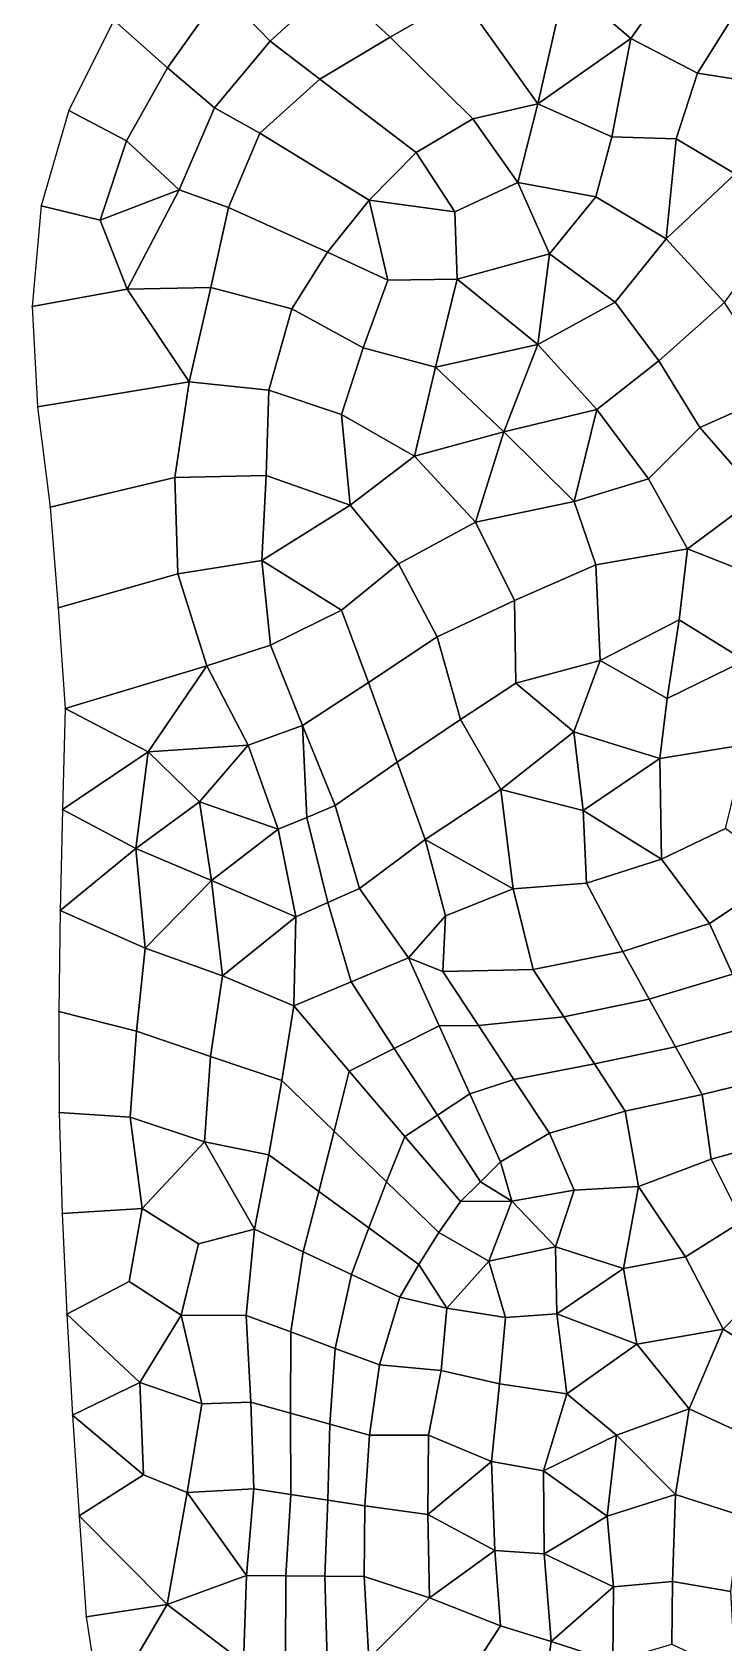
# Model space of a CAD drawing. Extents: x 380707 to 407438, y 6452841 to 6483357.
# Drawn here: x 397549 to 397686, y 6456480 to 6456799.1 of the extents above; entities that cross this region are included whole.
import ezdxf

# ---------------------------------------------------------------- set-up
doc = ezdxf.new("R2010")
doc.units = 0
for name, color, linetype in [('MESH_BOUND', 25, 'CONTINUOUS'), ('MESH_ELEMS', 18, 'CONTINUOUS'), ('MESH_NODES', 18, 'CONTINUOUS')]:
    doc.layers.add(name, color=color, linetype=linetype)

msp = doc.modelspace()

# ---------------------------------------------------------------- linework, layer by layer
at = {"layer": 'MESH_BOUND', "color": 25}
for points in [[(397565.101, 6456801.53, 2.427), (397556.213, 6456783.6, 2.484)], [(397556.213, 6456783.6, 2.484), (397550.729, 6456764.7, 2.503)], [(397550.729, 6456764.7, 2.503), (397548.953, 6456744.77, 2.304)], [(397548.953, 6456744.77, 2.304), (397550.008, 6456724.89, 2.011)], [(397550.008, 6456724.89, 2.011), (397552.521, 6456705.03, 1.714)], [(397552.521, 6456705.03, 1.714), (397554.102, 6456685.08, 1.601)], [(397554.102, 6456685.08, 1.601), (397555.49, 6456665.11, 1.354)], [(397555.49, 6456665.11, 1.354), (397554.987, 6456645.11, 1.481)], [(397554.987, 6456645.11, 1.481), (397554.513, 6456625.1, 1.762)], [(397554.513, 6456625.1, 1.762), (397554.238, 6456605.08, 1.576)], [(397554.238, 6456605.08, 1.576), (397554.268, 6456585.07, 1.622)], [(397554.268, 6456585.07, 1.622), (397554.917, 6456565.07, 1.838)], [(397554.917, 6456565.07, 1.838), (397555.804, 6456545.08, 2.146)], [(397555.804, 6456545.08, 2.146), (397556.931, 6456525.09, 2.116)], [(397556.931, 6456525.09, 2.116), (397558.23, 6456505.12, 1.76)], [(397558.23, 6456505.12, 1.76), (397559.616, 6456485.15, 1.466)], [(397559.616, 6456485.15, 1.466), (397562.701, 6456465.39, 1.691)]]:
    msp.add_polyline3d(points, dxfattribs=at)
at = {"layer": 'MESH_ELEMS', "color": 178}
for points in [[(397608.535, 6456808.73, 0.301), (397598.619, 6456821.46, 0.716), (397586.546, 6456807.25, 1.586), (397596.089, 6456797.35, 0.825)], [(397676.336, 6456810.29, 0.195), (397663.301, 6456822.78, 0.192), (397654.663, 6456808.94, 0.278), (397667.613, 6456797.89, 0.314)], [(397619.892, 6456798.12, 0.175), (397633.95, 6456806.25, 0.183), (397621.103, 6456818.26, 0.259), (397608.535, 6456808.73, 0.301)], [(397586.546, 6456807.25, 1.586), (397576.177, 6456818.11, 2.034), (397565.101, 6456801.53, 2.427), (397575.79, 6456792.05, 1.795)], [(397608.535, 6456808.73, 0.301), (397596.089, 6456797.35, 0.825), (397605.94, 6456789.81, 0.097), (397619.892, 6456798.12, 0.175)], [(397649.145, 6456784.94, 0.352), (397654.663, 6456808.94, 0.278), (397633.95, 6456806.25, 0.183), (397649.145, 6456784.94, 0.352)], [(397654.663, 6456808.94, 0.278), (397649.145, 6456784.94, 0.352), (397667.613, 6456797.89, 0.314), (397654.663, 6456808.94, 0.278)], [(397680.844, 6456790.98, 0.335), (397689.903, 6456805.41, 0.088), (397676.336, 6456810.29, 0.195), (397667.613, 6456797.89, 0.314)], [(397575.79, 6456792.05, 1.795), (397585.055, 6456784.13, 1.453), (397596.089, 6456797.35, 0.825), (397586.546, 6456807.25, 1.586)], [(397649.145, 6456784.94, 0.352), (397633.95, 6456806.25, 0.183), (397619.892, 6456798.12, 0.175), (397636.29, 6456781.97, 0.318)], [(397697.262, 6456788.45, 0.212), (397689.903, 6456805.41, 0.088), (397680.844, 6456790.98, 0.335), (397697.262, 6456788.45, 0.212)], [(397556.213, 6456783.6, 2.484), (397567.64, 6456777.6, 2.088), (397575.79, 6456792.05, 1.795), (397565.101, 6456801.53, 2.427)], [(397594.053, 6456779.11, 0.353), (397605.94, 6456789.81, 0.097), (397596.089, 6456797.35, 0.825), (397585.055, 6456784.13, 1.453)], [(397636.29, 6456781.97, 0.318), (397619.892, 6456798.12, 0.175), (397605.94, 6456789.81, 0.097), (397625.052, 6456775.27, 0.227)], [(397649.145, 6456784.94, 0.352), (397663.846, 6456778.42, 0.382), (397667.613, 6456797.89, 0.314), (397649.145, 6456784.94, 0.352)], [(397676.576, 6456777.98, 0.383), (397680.844, 6456790.98, 0.335), (397667.613, 6456797.89, 0.314), (397663.846, 6456778.42, 0.382)], [(397567.64, 6456777.6, 2.088), (397578.073, 6456767.9, 1.808), (397585.055, 6456784.13, 1.453), (397575.79, 6456792.05, 1.795)], [(397625.052, 6456775.27, 0.227), (397605.94, 6456789.81, 0.097), (397594.053, 6456779.11, 0.353), (397615.768, 6456765.83, 0.295)], [(397676.576, 6456777.98, 0.383), (397688.276, 6456771.07, 0.5), (397697.262, 6456788.45, 0.212), (397680.844, 6456790.98, 0.335)], [(397567.64, 6456777.6, 2.088), (397556.213, 6456783.6, 2.484), (397550.729, 6456764.7, 2.503), (397562.456, 6456761.88, 2.249)], [(397578.073, 6456767.9, 1.808), (397587.833, 6456764.4, 0.739), (397594.053, 6456779.11, 0.353), (397585.055, 6456784.13, 1.453)], [(397636.29, 6456781.97, 0.318), (397645.177, 6456769.36, 0.344), (397649.145, 6456784.94, 0.352), (397636.29, 6456781.97, 0.318)], [(397645.177, 6456769.36, 0.344), (397660.658, 6456766.47, 0.62), (397663.846, 6456778.42, 0.382), (397649.145, 6456784.94, 0.352)], [(397632.747, 6456763.51, 0.405), (397645.177, 6456769.36, 0.344), (397636.29, 6456781.97, 0.318), (397625.052, 6456775.27, 0.227)], [(397578.073, 6456767.9, 1.808), (397567.64, 6456777.6, 2.088), (397562.456, 6456761.88, 2.249), (397578.073, 6456767.9, 1.808)], [(397615.768, 6456765.83, 0.295), (397594.053, 6456779.11, 0.353), (397587.833, 6456764.4, 0.739), (397607.498, 6456755.51, 0.197)], [(397660.658, 6456766.47, 0.62), (397674.609, 6456758.18, 0.378), (397676.576, 6456777.98, 0.383), (397663.846, 6456778.42, 0.382)], [(397688.276, 6456771.07, 0.5), (397676.576, 6456777.98, 0.383), (397674.609, 6456758.18, 0.378), (397688.276, 6456771.07, 0.5)], [(397632.747, 6456763.51, 0.405), (397625.052, 6456775.27, 0.227), (397615.768, 6456765.83, 0.295), (397632.747, 6456763.51, 0.405)], [(397674.609, 6456758.18, 0.378), (397686.164, 6456745.58, 0.259), (397696.414, 6456759.42, 0.203), (397688.276, 6456771.07, 0.5)], [(397567.755, 6456748.21, 1.978), (397578.073, 6456767.9, 1.808), (397562.456, 6456761.88, 2.249), (397567.755, 6456748.21, 1.978)], [(397578.073, 6456767.9, 1.808), (397567.755, 6456748.21, 1.978), (397584.348, 6456748.55, 0.444), (397587.833, 6456764.4, 0.739)], [(397632.747, 6456763.51, 0.405), (397633.153, 6456750.17, 0.406), (397651.485, 6456755.21, 0.443), (397645.177, 6456769.36, 0.344)], [(397645.177, 6456769.36, 0.344), (397651.485, 6456755.21, 0.443), (397660.658, 6456766.47, 0.62), (397645.177, 6456769.36, 0.344)], [(397562.456, 6456761.88, 2.249), (397550.729, 6456764.7, 2.503), (397548.953, 6456744.77, 2.304), (397567.755, 6456748.21, 1.978)], [(397607.498, 6456755.51, 0.197), (397587.833, 6456764.4, 0.739), (397584.348, 6456748.55, 0.444), (397600.405, 6456744.33, 0.174)], [(397619.459, 6456749.99, 0.509), (397615.768, 6456765.83, 0.295), (397607.498, 6456755.51, 0.197), (397619.459, 6456749.99, 0.509)], [(397632.747, 6456763.51, 0.405), (397615.768, 6456765.83, 0.295), (397619.459, 6456749.99, 0.509), (397633.153, 6456750.17, 0.406)], [(397664.495, 6456745.65, 0.344), (397674.609, 6456758.18, 0.378), (397660.658, 6456766.47, 0.62), (397651.485, 6456755.21, 0.443)], [(397686.164, 6456745.58, 0.259), (397674.609, 6456758.18, 0.378), (397664.495, 6456745.65, 0.344), (397673.158, 6456733.98, 0.263)], [(397614.567, 6456736.56, 0.516), (397619.459, 6456749.99, 0.509), (397607.498, 6456755.51, 0.197), (397600.405, 6456744.33, 0.174)], [(397633.153, 6456750.17, 0.406), (397649.174, 6456737.22, 0.221), (397651.485, 6456755.21, 0.443), (397633.153, 6456750.17, 0.406)], [(397651.485, 6456755.21, 0.443), (397649.174, 6456737.22, 0.221), (397664.495, 6456745.65, 0.344), (397651.485, 6456755.21, 0.443)], [(397567.755, 6456748.21, 1.978), (397548.953, 6456744.77, 2.304), (397550.008, 6456724.89, 2.011), (397580.083, 6456729.84, 0.313)], [(397584.348, 6456748.55, 0.444), (397567.755, 6456748.21, 1.978), (397580.083, 6456729.84, 0.313), (397584.348, 6456748.55, 0.444)], [(397595.836, 6456728.18, 0.126), (397600.405, 6456744.33, 0.174), (397584.348, 6456748.55, 0.444), (397580.083, 6456729.84, 0.313)], [(397628.885, 6456732.74, 0.635), (397633.153, 6456750.17, 0.406), (397619.459, 6456749.99, 0.509), (397614.567, 6456736.56, 0.516)], [(397628.885, 6456732.74, 0.635), (397649.174, 6456737.22, 0.221), (397633.153, 6456750.17, 0.406), (397628.885, 6456732.74, 0.635)], [(397664.495, 6456745.65, 0.344), (397649.174, 6456737.22, 0.221), (397660.844, 6456724.34, 0.201), (397673.158, 6456733.98, 0.263)], [(397697.668, 6456728.06, 0.225), (397686.164, 6456745.58, 0.259), (397673.158, 6456733.98, 0.263), (397681.291, 6456720.79, 0.264)], [(397614.567, 6456736.56, 0.516), (397600.405, 6456744.33, 0.174), (397595.836, 6456728.18, 0.126), (397610.274, 6456723.4, 0.23)], [(397610.274, 6456723.4, 0.23), (397624.707, 6456715.08, 0.604), (397628.885, 6456732.74, 0.635), (397614.567, 6456736.56, 0.516)], [(397628.885, 6456732.74, 0.635), (397642.424, 6456719.94, 0.211), (397649.174, 6456737.22, 0.221), (397628.885, 6456732.74, 0.635)], [(397649.174, 6456737.22, 0.221), (397642.424, 6456719.94, 0.211), (397660.844, 6456724.34, 0.201), (397649.174, 6456737.22, 0.221)], [(397624.707, 6456715.08, 0.604), (397642.424, 6456719.94, 0.211), (397628.885, 6456732.74, 0.635), (397624.707, 6456715.08, 0.604)], [(397660.844, 6456724.34, 0.201), (397671.095, 6456710.64, 0.365), (397681.291, 6456720.79, 0.264), (397673.158, 6456733.98, 0.263)], [(397550.008, 6456724.89, 2.011), (397552.521, 6456705.03, 1.714), (397577.233, 6456710.88, 0.624), (397580.083, 6456729.84, 0.313)], [(397595.357, 6456711.29, 0.202), (397595.836, 6456728.18, 0.126), (397580.083, 6456729.84, 0.313), (397577.233, 6456710.88, 0.624)], [(397595.357, 6456711.29, 0.202), (397611.98, 6456705.38, 0.75), (397610.274, 6456723.4, 0.23), (397595.836, 6456728.18, 0.126)], [(397681.291, 6456720.79, 0.264), (397693.015, 6456707.3, 0.209), (397697.668, 6456728.06, 0.225), (397681.291, 6456720.79, 0.264)], [(397611.98, 6456705.38, 0.75), (397624.707, 6456715.08, 0.604), (397610.274, 6456723.4, 0.23), (397611.98, 6456705.38, 0.75)], [(397642.424, 6456719.94, 0.211), (397656.399, 6456706.1, 0.36), (397660.844, 6456724.34, 0.201), (397642.424, 6456719.94, 0.211)], [(397660.844, 6456724.34, 0.201), (397656.399, 6456706.1, 0.36), (397671.095, 6456710.64, 0.365), (397660.844, 6456724.34, 0.201)], [(397636.808, 6456702.01, 0.284), (397642.424, 6456719.94, 0.211), (397624.707, 6456715.08, 0.604), (397636.808, 6456702.01, 0.284)], [(397656.399, 6456706.1, 0.36), (397642.424, 6456719.94, 0.211), (397636.808, 6456702.01, 0.284), (397656.399, 6456706.1, 0.36)], [(397678.855, 6456696.73, 0.21), (397693.015, 6456707.3, 0.209), (397681.291, 6456720.79, 0.264), (397671.095, 6456710.64, 0.365)], [(397624.707, 6456715.08, 0.604), (397611.98, 6456705.38, 0.75), (397621.575, 6456693.78, 0.735), (397636.808, 6456702.01, 0.284)], [(397552.521, 6456705.03, 1.714), (397554.102, 6456685.08, 1.601), (397577.817, 6456691.77, 0.507), (397577.233, 6456710.88, 0.624)], [(397594.481, 6456694.41, 0.321), (397595.357, 6456711.29, 0.202), (397577.233, 6456710.88, 0.624), (397577.817, 6456691.77, 0.507)], [(397595.357, 6456711.29, 0.202), (397594.481, 6456694.41, 0.321), (397611.98, 6456705.38, 0.75), (397595.357, 6456711.29, 0.202)], [(397660.7, 6456693.58, 0.218), (397678.855, 6456696.73, 0.21), (397671.095, 6456710.64, 0.365), (397656.399, 6456706.1, 0.36)], [(397693.015, 6456707.3, 0.209), (397678.855, 6456696.73, 0.21), (397695.388, 6456690.24, 0.274), (397693.015, 6456707.3, 0.209)], [(397610.24, 6456684.61, 0.178), (397621.575, 6456693.78, 0.735), (397611.98, 6456705.38, 0.75), (397594.481, 6456694.41, 0.321)], [(397636.808, 6456702.01, 0.284), (397644.516, 6456686.52, 0.233), (397660.7, 6456693.58, 0.218), (397656.399, 6456706.1, 0.36)], [(397621.575, 6456693.78, 0.735), (397629.229, 6456679.32, 0.436), (397644.516, 6456686.52, 0.233), (397636.808, 6456702.01, 0.284)], [(397596.218, 6456677.68, -0.093), (397594.481, 6456694.41, 0.321), (397577.817, 6456691.77, 0.507), (397583.567, 6456673.54, 0.13)], [(397594.481, 6456694.41, 0.321), (397596.218, 6456677.68, -0.093), (397610.24, 6456684.61, 0.178), (397594.481, 6456694.41, 0.321)], [(397629.229, 6456679.32, 0.436), (397621.575, 6456693.78, 0.735), (397610.24, 6456684.61, 0.178), (397615.602, 6456670.28, 0.262)], [(397677.193, 6456682.65, 0.247), (397678.855, 6456696.73, 0.21), (397660.7, 6456693.58, 0.218), (397661.56, 6456674.59, 0.289)], [(397695.388, 6456690.24, 0.274), (397678.855, 6456696.73, 0.21), (397677.193, 6456682.65, 0.247), (397690.185, 6456674.6, 0.386)], [(397554.102, 6456685.08, 1.601), (397555.49, 6456665.11, 1.354), (397583.567, 6456673.54, 0.13), (397577.817, 6456691.77, 0.507)], [(397661.56, 6456674.59, 0.289), (397660.7, 6456693.58, 0.218), (397644.516, 6456686.52, 0.233), (397644.812, 6456670.16, 0.281)], [(397615.602, 6456670.28, 0.262), (397610.24, 6456684.61, 0.178), (397596.218, 6456677.68, -0.093), (397602.506, 6456661.73, -0.058)], [(397629.229, 6456679.32, 0.436), (397633.821, 6456662.94, 0.479), (397644.812, 6456670.16, 0.281), (397644.516, 6456686.52, 0.233)], [(397674.83, 6456667.1, 0.332), (397677.193, 6456682.65, 0.247), (397661.56, 6456674.59, 0.289), (397674.83, 6456667.1, 0.332)], [(397674.83, 6456667.1, 0.332), (397690.185, 6456674.6, 0.386), (397677.193, 6456682.65, 0.247), (397674.83, 6456667.1, 0.332)], [(397633.821, 6456662.94, 0.479), (397629.229, 6456679.32, 0.436), (397615.602, 6456670.28, 0.262), (397621.274, 6456654.45, 0.311)], [(397583.567, 6456673.54, 0.13), (397591.751, 6456657.84, -0.396), (397602.506, 6456661.73, -0.058), (397596.218, 6456677.68, -0.093)], [(397656.318, 6456660.47, 0.433), (397661.56, 6456674.59, 0.289), (397644.812, 6456670.16, 0.281), (397656.318, 6456660.47, 0.433)], [(397656.318, 6456660.47, 0.433), (397673.373, 6456655.18, 0.492), (397674.83, 6456667.1, 0.332), (397661.56, 6456674.59, 0.289)], [(397690.487, 6456657.96, 0.284), (397690.185, 6456674.6, 0.386), (397674.83, 6456667.1, 0.332), (397673.373, 6456655.18, 0.492)], [(397583.567, 6456673.54, 0.13), (397555.49, 6456665.11, 1.354), (397571.925, 6456656.54, 0.699), (397583.567, 6456673.54, 0.13)], [(397571.925, 6456656.54, 0.699), (397591.751, 6456657.84, -0.396), (397583.567, 6456673.54, 0.13), (397571.925, 6456656.54, 0.699)], [(397621.274, 6456654.45, 0.311), (397615.602, 6456670.28, 0.262), (397602.506, 6456661.73, -0.058), (397609.01, 6456645.88, -0.095)], [(397641.81, 6456649.06, 0.565), (397656.318, 6456660.47, 0.433), (397644.812, 6456670.16, 0.281), (397633.821, 6456662.94, 0.479)], [(397571.925, 6456656.54, 0.699), (397555.49, 6456665.11, 1.354), (397554.987, 6456645.11, 1.481), (397571.925, 6456656.54, 0.699)], [(397641.81, 6456649.06, 0.565), (397633.821, 6456662.94, 0.479), (397621.274, 6456654.45, 0.311), (397626.817, 6456639.18, 0.324)], [(397591.751, 6456657.84, -0.396), (397597.734, 6456641.18, -0.37), (397603.372, 6456643.53, -0.409), (397602.506, 6456661.73, -0.058)], [(397602.506, 6456661.73, -0.058), (397603.372, 6456643.53, -0.409), (397609.01, 6456645.88, -0.095), (397602.506, 6456661.73, -0.058)], [(397656.318, 6456660.47, 0.433), (397641.81, 6456649.06, 0.565), (397658.151, 6456644.87, 0.544), (397656.318, 6456660.47, 0.433)], [(397673.373, 6456655.18, 0.492), (397656.318, 6456660.47, 0.433), (397658.151, 6456644.87, 0.544), (397673.373, 6456655.18, 0.492)], [(397569.512, 6456637.36, 0.737), (397571.925, 6456656.54, 0.699), (397554.987, 6456645.11, 1.481), (397569.512, 6456637.36, 0.737)], [(397571.925, 6456656.54, 0.699), (397569.512, 6456637.36, 0.737), (397582.106, 6456646.64, 1.059), (397571.925, 6456656.54, 0.699)], [(397591.751, 6456657.84, -0.396), (397571.925, 6456656.54, 0.699), (397582.106, 6456646.64, 1.059), (397591.751, 6456657.84, -0.396)], [(397582.106, 6456646.64, 1.059), (397597.734, 6456641.18, -0.37), (397591.751, 6456657.84, -0.396), (397582.106, 6456646.64, 1.059)], [(397686.385, 6456641.36, -0.156), (397690.487, 6456657.96, 0.284), (397673.373, 6456655.18, 0.492), (397673.703, 6456635.24, -0.147)], [(397609.01, 6456645.88, -0.095), (397613.849, 6456629.43, -0.061), (397626.817, 6456639.18, 0.324), (397621.274, 6456654.45, 0.311)], [(397673.703, 6456635.24, -0.147), (397673.373, 6456655.18, 0.492), (397658.151, 6456644.87, 0.544), (397673.703, 6456635.24, -0.147)], [(397626.817, 6456639.18, 0.324), (397644.291, 6456629.39, 0.271), (397641.81, 6456649.06, 0.565), (397626.817, 6456639.18, 0.324)], [(397658.806, 6456630.5, -0.052), (397658.151, 6456644.87, 0.544), (397641.81, 6456649.06, 0.565), (397644.291, 6456629.39, 0.271)], [(397582.106, 6456646.64, 1.059), (397569.512, 6456637.36, 0.737), (397584.462, 6456631.04, 1.023), (397582.106, 6456646.64, 1.059)], [(397584.462, 6456631.04, 1.023), (397597.734, 6456641.18, -0.37), (397582.106, 6456646.64, 1.059), (397584.462, 6456631.04, 1.023)], [(397603.372, 6456643.53, -0.409), (397607.522, 6456626.64, -0.277), (397613.849, 6456629.43, -0.061), (397609.01, 6456645.88, -0.095)], [(397569.512, 6456637.36, 0.737), (397554.987, 6456645.11, 1.481), (397554.513, 6456625.1, 1.762), (397569.512, 6456637.36, 0.737)], [(397597.734, 6456641.18, -0.37), (397601.195, 6456623.85, -0.38), (397607.522, 6456626.64, -0.277), (397603.372, 6456643.53, -0.409)], [(397658.151, 6456644.87, 0.544), (397658.806, 6456630.5, -0.052), (397673.703, 6456635.24, -0.147), (397658.151, 6456644.87, 0.544)], [(397597.734, 6456641.18, -0.37), (397584.462, 6456631.04, 1.023), (397601.195, 6456623.85, -0.38), (397597.734, 6456641.18, -0.37)], [(397686.385, 6456641.36, -0.156), (397673.703, 6456635.24, -0.147), (397683.191, 6456622.5, -0.675), (397698.225, 6456632.45, -0.568)], [(397569.512, 6456637.36, 0.737), (397554.513, 6456625.1, 1.762), (397571.365, 6456617.6, 0.156), (397569.512, 6456637.36, 0.737)], [(397584.462, 6456631.04, 1.023), (397569.512, 6456637.36, 0.737), (397571.365, 6456617.6, 0.156), (397584.462, 6456631.04, 1.023)], [(397630.873, 6456624.06, 0.349), (397626.817, 6456639.18, 0.324), (397613.849, 6456629.43, -0.061), (397623.511, 6456615.7, -0.17)], [(397626.817, 6456639.18, 0.324), (397630.873, 6456624.06, 0.349), (397644.291, 6456629.39, 0.271), (397626.817, 6456639.18, 0.324)], [(397673.703, 6456635.24, -0.147), (397658.806, 6456630.5, -0.052), (397665.998, 6456616.98, -0.642), (397683.191, 6456622.5, -0.675)], [(397586.65, 6456612.14, 0.712), (397584.462, 6456631.04, 1.023), (397571.365, 6456617.6, 0.156), (397586.65, 6456612.14, 0.712)], [(397586.65, 6456612.14, 0.712), (397601.195, 6456623.85, -0.38), (397584.462, 6456631.04, 1.023), (397586.65, 6456612.14, 0.712)], [(397658.806, 6456630.5, -0.052), (397644.291, 6456629.39, 0.271), (397648.269, 6456613.39, -0.506), (397665.998, 6456616.98, -0.642)], [(397702.742, 6456620.65, -1.238), (397698.225, 6456632.45, -0.568), (397683.191, 6456622.5, -0.675), (397687.759, 6456612.44, -1.474)], [(397607.522, 6456626.64, -0.277), (397612.149, 6456610.94, -0.507), (397623.511, 6456615.7, -0.17), (397613.849, 6456629.43, -0.061)], [(397630.873, 6456624.06, 0.349), (397630.338, 6456613, -0.29), (397648.269, 6456613.39, -0.506), (397644.291, 6456629.39, 0.271)], [(397554.238, 6456605.08, 1.576), (397569.628, 6456601.15, 0.14), (397571.365, 6456617.6, 0.156), (397554.513, 6456625.1, 1.762)], [(397601.195, 6456623.85, -0.38), (397586.65, 6456612.14, 0.712), (397600.786, 6456606.17, -0.347), (397601.195, 6456623.85, -0.38)], [(397601.195, 6456623.85, -0.38), (397600.786, 6456606.17, -0.347), (397612.149, 6456610.94, -0.507), (397607.522, 6456626.64, -0.277)], [(397630.873, 6456624.06, 0.349), (397623.511, 6456615.7, -0.17), (397630.338, 6456613, -0.29), (397630.873, 6456624.06, 0.349)], [(397687.759, 6456612.44, -1.474), (397683.191, 6456622.5, -0.675), (397665.998, 6456616.98, -0.642), (397671.241, 6456607.53, -1.454)], [(397569.628, 6456601.15, 0.14), (397584.282, 6456596.13, 1.104), (397586.65, 6456612.14, 0.712), (397571.365, 6456617.6, 0.156)], [(397629.605, 6456602.24, -0.94), (397623.511, 6456615.7, -0.17), (397612.149, 6456610.94, -0.507), (397620.706, 6456597.74, -0.939)], [(397637.387, 6456602.31, -1.09), (397630.338, 6456613, -0.29), (397623.511, 6456615.7, -0.17), (397629.605, 6456602.24, -0.94)], [(397671.241, 6456607.53, -1.454), (397665.998, 6456616.98, -0.642), (397648.269, 6456613.39, -0.506), (397654.336, 6456604.03, -1.323)], [(397584.282, 6456596.13, 1.104), (397598.445, 6456591.39, -0.402), (397600.786, 6456606.17, -0.347), (397586.65, 6456612.14, 0.712)], [(397620.706, 6456597.74, -0.939), (397612.149, 6456610.94, -0.507), (397600.786, 6456606.17, -0.347), (397611.808, 6456593.25, -0.792)], [(397654.336, 6456604.03, -1.323), (397648.269, 6456613.39, -0.506), (397630.338, 6456613, -0.29), (397637.387, 6456602.31, -1.09)], [(397692.328, 6456602.37, -1.715), (397687.759, 6456612.44, -1.474), (397671.241, 6456607.53, -1.454), (397676.484, 6456598.07, -1.566)], [(397676.484, 6456598.07, -1.566), (397671.241, 6456607.53, -1.454), (397654.336, 6456604.03, -1.323), (397660.403, 6456594.67, -1.569)], [(397569.628, 6456601.15, 0.14), (397554.238, 6456605.08, 1.576), (397554.268, 6456585.07, 1.622), (397568.396, 6456584.15, 0.393)], [(397598.445, 6456591.39, -0.402), (397608.814, 6456581.35, -1.171), (397611.808, 6456593.25, -0.792), (397600.786, 6456606.17, -0.347)], [(397568.396, 6456584.15, 0.393), (397583.126, 6456579.24, 0.684), (397584.282, 6456596.13, 1.104), (397569.628, 6456601.15, 0.14)], [(397635.698, 6456588.77, -1.806), (397629.605, 6456602.24, -0.94), (397620.706, 6456597.74, -0.939), (397629.264, 6456584.55, -1.725)], [(397644.435, 6456591.62, -1.71), (397637.387, 6456602.31, -1.09), (397629.605, 6456602.24, -0.94), (397635.698, 6456588.77, -1.806)], [(397660.403, 6456594.67, -1.569), (397654.336, 6456604.03, -1.323), (397637.387, 6456602.31, -1.09), (397644.435, 6456591.62, -1.71)], [(397696.897, 6456592.31, 0.132), (397692.328, 6456602.37, -1.715), (397676.484, 6456598.07, -1.566), (397681.727, 6456588.62, -0.089)], [(397681.727, 6456588.62, -0.089), (397676.484, 6456598.07, -1.566), (397660.403, 6456594.67, -1.569), (397666.47, 6456585.3, -0.164)], [(397583.126, 6456579.24, 0.684), (397595.883, 6456576.64, -0.588), (397598.445, 6456591.39, -0.402), (397584.282, 6456596.13, 1.104)], [(397629.264, 6456584.55, -1.725), (397620.706, 6456597.74, -0.939), (397611.808, 6456593.25, -0.792), (397622.829, 6456580.32, -1.656)], [(397608.814, 6456581.35, -1.171), (397619.183, 6456571.31, -1.435), (397622.829, 6456580.32, -1.656), (397611.808, 6456593.25, -0.792)], [(397651.484, 6456580.93, -0.15), (397644.435, 6456591.62, -1.71), (397635.698, 6456588.77, -1.806), (397641.792, 6456575.31, -0.127)], [(397666.47, 6456585.3, -0.164), (397660.403, 6456594.67, -1.569), (397644.435, 6456591.62, -1.71), (397651.484, 6456580.93, -0.15)], [(397695.454, 6456579.12, 0.097), (397696.897, 6456592.31, 0.132), (397681.727, 6456588.62, -0.089), (397683.551, 6456575.78, 0.11)], [(397595.883, 6456576.64, -0.588), (397605.773, 6456569.41, -1.483), (397608.814, 6456581.35, -1.171), (397598.445, 6456591.39, -0.402)], [(397641.792, 6456575.31, -0.127), (397635.698, 6456588.77, -1.806), (397629.264, 6456584.55, -1.725), (397637.821, 6456571.35, 0.093)], [(397666.47, 6456585.3, -0.164), (397669.108, 6456570.37, 0.079), (397683.551, 6456575.78, 0.11), (397681.727, 6456588.62, -0.089)], [(397656.392, 6456569.67, 0.177), (397669.108, 6456570.37, 0.079), (397666.47, 6456585.3, -0.164), (397651.484, 6456580.93, -0.15)], [(397554.917, 6456565.07, 1.838), (397570.774, 6456566.02, 0.738), (397568.396, 6456584.15, 0.393), (397554.268, 6456585.07, 1.622)], [(397568.396, 6456584.15, 0.393), (397570.774, 6456566.02, 0.738), (397583.126, 6456579.24, 0.684), (397568.396, 6456584.15, 0.393)], [(397637.821, 6456571.35, 0.093), (397629.264, 6456584.55, -1.725), (397622.829, 6456580.32, -1.656), (397633.85, 6456567.4, 0.068)], [(397581.906, 6456559.06, 0.634), (397593.04, 6456561.95, -0.87), (397583.126, 6456579.24, 0.684), (397570.774, 6456566.02, 0.738)], [(397583.126, 6456579.24, 0.684), (397593.04, 6456561.95, -0.87), (397595.883, 6456576.64, -0.588), (397583.126, 6456579.24, 0.684)], [(397605.773, 6456569.41, -1.483), (397615.663, 6456562.18, -0.795), (397619.183, 6456571.31, -1.435), (397608.814, 6456581.35, -1.171)], [(397619.183, 6456571.31, -1.435), (397629.552, 6456561.27, 0.147), (397633.85, 6456567.4, 0.068), (397622.829, 6456580.32, -1.656)], [(397656.392, 6456569.67, 0.177), (397651.484, 6456580.93, -0.15), (397641.792, 6456575.31, -0.127), (397644.041, 6456567.51, 0.177)], [(397689.652, 6456563.52, 0.074), (397701.044, 6456570.7, 0.061), (397695.454, 6456579.12, 0.097), (397683.551, 6456575.78, 0.11)], [(397593.04, 6456561.95, -0.87), (397602.644, 6456557.45, -1.672), (397605.773, 6456569.41, -1.483), (397595.883, 6456576.64, -0.588)], [(397669.108, 6456570.37, 0.079), (397678.473, 6456556.47, 0.034), (397689.652, 6456563.52, 0.074), (397683.551, 6456575.78, 0.11)], [(397641.792, 6456575.31, -0.127), (397637.821, 6456571.35, 0.093), (397644.041, 6456567.51, 0.177), (397641.792, 6456575.31, -0.127)], [(397602.644, 6456557.45, -1.672), (397612.248, 6456552.95, -0.728), (397615.663, 6456562.18, -0.795), (397605.773, 6456569.41, -1.483)], [(397615.663, 6456562.18, -0.795), (397625.553, 6456554.95, 0.075), (397629.552, 6456561.27, 0.147), (397619.183, 6456571.31, -1.435)], [(397633.85, 6456567.4, 0.068), (397644.041, 6456567.51, 0.177), (397637.821, 6456571.35, 0.093), (397633.85, 6456567.4, 0.068)], [(397644.041, 6456567.51, 0.177), (397652.663, 6456558.44, 0.072), (397656.392, 6456569.67, 0.177), (397644.041, 6456567.51, 0.177)], [(397666.17, 6456554.16, 0.016), (397669.108, 6456570.37, 0.079), (397656.392, 6456569.67, 0.177), (397652.663, 6456558.44, 0.072)], [(397678.473, 6456556.47, 0.034), (397669.108, 6456570.37, 0.079), (397666.17, 6456554.16, 0.016), (397678.473, 6456556.47, 0.034)], [(397568.171, 6456551.57, 0.923), (397570.774, 6456566.02, 0.738), (397554.917, 6456565.07, 1.838), (397555.804, 6456545.08, 2.146)], [(397581.906, 6456559.06, 0.634), (397570.774, 6456566.02, 0.738), (397568.171, 6456551.57, 0.923), (397578.503, 6456544.9, 0.5)], [(397633.85, 6456567.4, 0.068), (397629.552, 6456561.27, 0.147), (397639.453, 6456555.63, 0.169), (397644.041, 6456567.51, 0.177)], [(397644.041, 6456567.51, 0.177), (397639.453, 6456555.63, 0.169), (397652.663, 6456558.44, 0.072), (397644.041, 6456567.51, 0.177)], [(397678.473, 6456556.47, 0.034), (397685.899, 6456542.1, -0.286), (397697.879, 6456554.35, -0.276), (397689.652, 6456563.52, 0.074)], [(397591.379, 6456544.84, -1.295), (397593.04, 6456561.95, -0.87), (397581.906, 6456559.06, 0.634), (397578.503, 6456544.9, 0.5)], [(397600.19, 6456541.57, -1.644), (397602.644, 6456557.45, -1.672), (397593.04, 6456561.95, -0.87), (397591.379, 6456544.84, -1.295)], [(397612.248, 6456552.95, -0.728), (397621.852, 6456548.45, 0.044), (397625.553, 6456554.95, 0.075), (397615.663, 6456562.18, -0.795)], [(397625.553, 6456554.95, 0.075), (397631.122, 6456546.27, 0.12), (397639.453, 6456555.63, 0.169), (397629.552, 6456561.27, 0.147)], [(397609.002, 6456538.3, -0.423), (397612.248, 6456552.95, -0.728), (397602.644, 6456557.45, -1.672), (397600.19, 6456541.57, -1.644)], [(397642.755, 6456544.42, 0.179), (397652.916, 6456545.19, 0.069), (397652.663, 6456558.44, 0.072), (397639.453, 6456555.63, 0.169)], [(397666.17, 6456554.16, 0.016), (397652.663, 6456558.44, 0.072), (397652.916, 6456545.19, 0.069), (397666.17, 6456554.16, 0.016)], [(397678.473, 6456556.47, 0.034), (397666.17, 6456554.16, 0.016), (397668.812, 6456539.17, 0.1), (397685.899, 6456542.1, -0.286)], [(397631.122, 6456546.27, 0.12), (397625.553, 6456554.95, 0.075), (397621.852, 6456548.45, 0.044), (397631.122, 6456546.27, 0.12)], [(397642.755, 6456544.42, 0.179), (397639.453, 6456555.63, 0.169), (397631.122, 6456546.27, 0.12), (397642.755, 6456544.42, 0.179)], [(397666.17, 6456554.16, 0.016), (397652.916, 6456545.19, 0.069), (397668.812, 6456539.17, 0.1), (397666.17, 6456554.16, 0.016)], [(397709.015, 6456545.46, -0.866), (397697.879, 6456554.35, -0.276), (397685.899, 6456542.1, -0.286), (397699.391, 6456533.76, -0.9)], [(397568.171, 6456551.57, 0.923), (397555.804, 6456545.08, 2.146), (397570.256, 6456531.55, 1.13), (397578.503, 6456544.9, 0.5)], [(397617.814, 6456535.03, 0.082), (397621.852, 6456548.45, 0.044), (397612.248, 6456552.95, -0.728), (397609.002, 6456538.3, -0.423)], [(397629.98, 6456533.94, 0.085), (397631.122, 6456546.27, 0.12), (397621.852, 6456548.45, 0.044), (397617.814, 6456535.03, 0.082)], [(397555.804, 6456545.08, 2.146), (397556.931, 6456525.09, 2.116), (397570.256, 6456531.55, 1.13), (397555.804, 6456545.08, 2.146)], [(397570.256, 6456531.55, 1.13), (397582.577, 6456527.34, 0.003), (397578.503, 6456544.9, 0.5), (397570.256, 6456531.55, 1.13)], [(397582.577, 6456527.34, 0.003), (397592.282, 6456527.67, -1.641), (397591.379, 6456544.84, -1.295), (397578.503, 6456544.9, 0.5)], [(397600.121, 6456525.49, -1.375), (397600.19, 6456541.57, -1.644), (397591.379, 6456544.84, -1.295), (397592.282, 6456527.67, -1.641)], [(397629.98, 6456533.94, 0.085), (397641.588, 6456531.3, 0.068), (397642.755, 6456544.42, 0.179), (397631.122, 6456546.27, 0.12)], [(397641.588, 6456531.3, 0.068), (397654.945, 6456529.3, 0.084), (397652.916, 6456545.19, 0.069), (397642.755, 6456544.42, 0.179)], [(397654.945, 6456529.3, 0.084), (397668.812, 6456539.17, 0.1), (397652.916, 6456545.19, 0.069), (397654.945, 6456529.3, 0.084)], [(397607.959, 6456523.32, -0.421), (397609.002, 6456538.3, -0.423), (397600.19, 6456541.57, -1.644), (397600.121, 6456525.49, -1.375)], [(397685.899, 6456542.1, -0.286), (397668.812, 6456539.17, 0.1), (397679.192, 6456526.31, -0.34), (397685.899, 6456542.1, -0.286)], [(397699.391, 6456533.76, -0.9), (397685.899, 6456542.1, -0.286), (397679.192, 6456526.31, -0.34), (397693.047, 6456519.91, -0.791)], [(397615.797, 6456521.15, 0.125), (397617.814, 6456535.03, 0.082), (397609.002, 6456538.3, -0.423), (397607.959, 6456523.32, -0.421)], [(397664.769, 6456521.11, 0.053), (397679.192, 6456526.31, -0.34), (397668.812, 6456539.17, 0.1), (397654.945, 6456529.3, 0.084)], [(397627.481, 6456521.12, 0.06), (397629.98, 6456533.94, 0.085), (397617.814, 6456535.03, 0.082), (397615.797, 6456521.15, 0.125)], [(397570.256, 6456531.55, 1.13), (397556.931, 6456525.09, 2.116), (397571.024, 6456513.29, 0.977), (397570.256, 6456531.55, 1.13)], [(397582.577, 6456527.34, 0.003), (397570.256, 6456531.55, 1.13), (397571.024, 6456513.29, 0.977), (397579.659, 6456509.74, 0.401)], [(397641.588, 6456531.3, 0.068), (397629.98, 6456533.94, 0.085), (397627.481, 6456521.12, 0.06), (397639.985, 6456515.88, 0.106)], [(397639.985, 6456515.88, 0.106), (397650.267, 6456514.04, 0.126), (397654.945, 6456529.3, 0.084), (397641.588, 6456531.3, 0.068)], [(397654.945, 6456529.3, 0.084), (397650.267, 6456514.04, 0.126), (397664.769, 6456521.11, 0.053), (397654.945, 6456529.3, 0.084)], [(397571.024, 6456513.29, 0.977), (397556.931, 6456525.09, 2.116), (397558.23, 6456505.12, 1.76), (397571.024, 6456513.29, 0.977)], [(397579.659, 6456509.74, 0.401), (397592.884, 6456510.48, -1.512), (397592.282, 6456527.67, -1.641), (397582.577, 6456527.34, 0.003)], [(397600.22, 6456509.37, -1.437), (397600.121, 6456525.49, -1.375), (397592.282, 6456527.67, -1.641), (397592.884, 6456510.48, -1.512)], [(397607.556, 6456508.26, -0.521), (397607.959, 6456523.32, -0.421), (397600.121, 6456525.49, -1.375), (397600.22, 6456509.37, -1.437)], [(397679.192, 6456526.31, -0.34), (397664.769, 6456521.11, 0.053), (397676.473, 6456509.36, -0.3), (397679.192, 6456526.31, -0.34)], [(397693.047, 6456519.91, -0.791), (397679.192, 6456526.31, -0.34), (397676.473, 6456509.36, -0.3), (397689.222, 6456505.25, -0.631)], [(397614.892, 6456507.14, 0.174), (397615.797, 6456521.15, 0.125), (397607.959, 6456523.32, -0.421), (397607.556, 6456508.26, -0.521)], [(397614.892, 6456507.14, 0.174), (397627.356, 6456505.38, 0.095), (397627.481, 6456521.12, 0.06), (397615.797, 6456521.15, 0.125)], [(397627.481, 6456521.12, 0.06), (397627.356, 6456505.38, 0.095), (397639.985, 6456515.88, 0.106), (397627.481, 6456521.12, 0.06)], [(397650.267, 6456514.04, 0.126), (397662.884, 6456505.06, 0.065), (397664.769, 6456521.11, 0.053), (397650.267, 6456514.04, 0.126)], [(397664.769, 6456521.11, 0.053), (397662.884, 6456505.06, 0.065), (397676.473, 6456509.36, -0.3), (397664.769, 6456521.11, 0.053)], [(397640.644, 6456498.24, 0.063), (397639.985, 6456515.88, 0.106), (397627.356, 6456505.38, 0.095), (397640.644, 6456498.24, 0.063)], [(397640.644, 6456498.24, 0.063), (397650.415, 6456497.59, 0.128), (397650.267, 6456514.04, 0.126), (397639.985, 6456515.88, 0.106)], [(397575.692, 6456487.58, 1.056), (397579.659, 6456509.74, 0.401), (397571.024, 6456513.29, 0.977), (397558.23, 6456505.12, 1.76)], [(397662.884, 6456505.06, 0.065), (397650.267, 6456514.04, 0.126), (397650.415, 6456497.59, 0.128), (397662.884, 6456505.06, 0.065)], [(397575.692, 6456487.58, 1.056), (397591.435, 6456493.34, -1.073), (397579.659, 6456509.74, 0.401), (397575.692, 6456487.58, 1.056)], [(397592.884, 6456510.48, -1.512), (397579.659, 6456509.74, 0.401), (397591.435, 6456493.34, -1.073), (397592.884, 6456510.48, -1.512)], [(397599.201, 6456493.26, -1.507), (397600.22, 6456509.37, -1.437), (397592.884, 6456510.48, -1.512), (397591.435, 6456493.34, -1.073)], [(397606.968, 6456493.18, -0.855), (397607.556, 6456508.26, -0.521), (397600.22, 6456509.37, -1.437), (397599.201, 6456493.26, -1.507)], [(397675.881, 6456492.15, -0.25), (397676.473, 6456509.36, -0.3), (397662.884, 6456505.06, 0.065), (397664.168, 6456491.06, 0.127)], [(397689.222, 6456505.25, -0.631), (397676.473, 6456509.36, -0.3), (397675.881, 6456492.15, -0.25), (397687.429, 6456490.17, -0.64)], [(397614.734, 6456493.11, -0.04), (397614.892, 6456507.14, 0.174), (397607.556, 6456508.26, -0.521), (397606.968, 6456493.18, -0.855)], [(397614.734, 6456493.11, -0.04), (397627.725, 6456488.87, 0.086), (397627.356, 6456505.38, 0.095), (397614.892, 6456507.14, 0.174)], [(397575.692, 6456487.58, 1.056), (397558.23, 6456505.12, 1.76), (397559.616, 6456485.15, 1.466), (397575.692, 6456487.58, 1.056)], [(397640.644, 6456498.24, 0.063), (397627.356, 6456505.38, 0.095), (397627.725, 6456488.87, 0.086), (397640.644, 6456498.24, 0.063)], [(397650.415, 6456497.59, 0.128), (397664.168, 6456491.06, 0.127), (397662.884, 6456505.06, 0.065), (397650.415, 6456497.59, 0.128)], [(397641.801, 6456483.34, 0.312), (397640.644, 6456498.24, 0.063), (397627.725, 6456488.87, 0.086), (397641.801, 6456483.34, 0.312)], [(397641.801, 6456483.34, 0.312), (397651.787, 6456480.25, 0.174), (397650.415, 6456497.59, 0.128), (397640.644, 6456498.24, 0.063)], [(397664.168, 6456491.06, 0.127), (397650.415, 6456497.59, 0.128), (397651.787, 6456480.25, 0.174), (397664.168, 6456491.06, 0.127)], [(397591.435, 6456493.34, -1.073), (397575.692, 6456487.58, 1.056), (397590.862, 6456476.06, -0.712), (397591.435, 6456493.34, -1.073)], [(397590.862, 6456476.06, -0.712), (397599.129, 6456476.32, -1.536), (397599.201, 6456493.26, -1.507), (397591.435, 6456493.34, -1.073)], [(397599.129, 6456476.32, -1.536), (397607.397, 6456476.58, -1.128), (397606.968, 6456493.18, -0.855), (397599.201, 6456493.26, -1.507)], [(397607.397, 6456476.58, -1.128), (397615.664, 6456476.84, -0.327), (397614.734, 6456493.11, -0.04), (397606.968, 6456493.18, -0.855)], [(397614.734, 6456493.11, -0.04), (397615.664, 6456476.84, -0.327), (397627.725, 6456488.87, 0.086), (397614.734, 6456493.11, -0.04)], [(397664.168, 6456491.06, 0.127), (397651.787, 6456480.25, 0.174), (397664.029, 6456476.27, 0.119), (397664.168, 6456491.06, 0.127)], [(397675.757, 6456479.71, -0.339), (397675.881, 6456492.15, -0.25), (397664.168, 6456491.06, 0.127), (397664.029, 6456476.27, 0.119)], [(397675.881, 6456492.15, -0.25), (397675.757, 6456479.71, -0.339), (397688.357, 6456473.77, -0.526), (397687.429, 6456490.17, -0.64)], [(397559.616, 6456485.15, 1.466), (397562.701, 6456465.39, 1.691), (397575.692, 6456487.58, 1.056), (397559.616, 6456485.15, 1.466)], [(397590.862, 6456476.06, -0.712), (397575.692, 6456487.58, 1.056), (397562.701, 6456465.39, 1.691), (397594.038, 6456459.14, -0.757)], [(397632.772, 6456469.45, 0.175), (397641.801, 6456483.34, 0.312), (397627.725, 6456488.87, 0.086), (397615.664, 6456476.84, -0.327)], [(397649.689, 6456465.01, 0.013), (397651.787, 6456480.25, 0.174), (397641.801, 6456483.34, 0.312), (397632.772, 6456469.45, 0.175)], [(397664.029, 6456476.27, 0.119), (397651.787, 6456480.25, 0.174), (397649.689, 6456465.01, 0.013), (397663.679, 6456463.29, 0.112)]]:
    msp.add_3dface(points, dxfattribs=at)
at = {"layer": 'MESH_NODES', "color": 18}
for p in [(397596.089, 6456797.35, 0.825), (397619.892, 6456798.12, 0.175), (397667.613, 6456797.89, 0.314), (397575.79, 6456792.05, 1.795), (397605.94, 6456789.81, 0.097), (397680.844, 6456790.98, 0.335), (397556.213, 6456783.6, 2.484), (397585.055, 6456784.13, 1.453), (397649.145, 6456784.94, 0.352), (397636.29, 6456781.97, 0.318), (397567.64, 6456777.6, 2.088), (397594.053, 6456779.11, 0.353), (397663.846, 6456778.42, 0.382), (397676.576, 6456777.98, 0.383), (397625.052, 6456775.27, 0.227), (397578.073, 6456767.9, 1.808), (397645.177, 6456769.36, 0.344), (397550.729, 6456764.7, 2.503), (397587.833, 6456764.4, 0.739), (397615.768, 6456765.83, 0.295), (397660.658, 6456766.47, 0.62), (397562.456, 6456761.88, 2.249), (397632.747, 6456763.51, 0.405), (397674.609, 6456758.18, 0.378), (397607.498, 6456755.51, 0.197), (397651.485, 6456755.21, 0.443), (397567.755, 6456748.21, 1.978), (397584.348, 6456748.55, 0.444), (397619.459, 6456749.99, 0.509), (397633.153, 6456750.17, 0.406), (397548.953, 6456744.77, 2.304), (397664.495, 6456745.65, 0.344), (397600.405, 6456744.33, 0.174), (397614.567, 6456736.56, 0.516), (397649.174, 6456737.22, 0.221), (397628.885, 6456732.74, 0.635), (397673.158, 6456733.98, 0.263), (397580.083, 6456729.84, 0.313), (397595.836, 6456728.18, 0.126), (397550.008, 6456724.89, 2.011), (397610.274, 6456723.4, 0.23), (397660.844, 6456724.34, 0.201), (397642.424, 6456719.94, 0.211), (397681.291, 6456720.79, 0.264), (397624.707, 6456715.08, 0.604), (397577.233, 6456710.88, 0.624), (397595.357, 6456711.29, 0.202), (397671.095, 6456710.64, 0.365), (397552.521, 6456705.03, 1.714), (397611.98, 6456705.38, 0.75), (397656.399, 6456706.1, 0.36), (397636.808, 6456702.01, 0.284), (397594.481, 6456694.41, 0.321), (397621.575, 6456693.78, 0.735), (397678.855, 6456696.73, 0.21), (397577.817, 6456691.77, 0.507), (397660.7, 6456693.58, 0.218), (397554.102, 6456685.08, 1.601), (397610.24, 6456684.61, 0.178), (397644.516, 6456686.52, 0.233), (397677.193, 6456682.65, 0.247), (397629.229, 6456679.32, 0.436), (397596.218, 6456677.68, -0.093), (397661.56, 6456674.59, 0.289), (397583.567, 6456673.54, 0.13), (397615.602, 6456670.28, 0.262), (397644.812, 6456670.16, 0.281), (397555.49, 6456665.11, 1.354), (397674.83, 6456667.1, 0.332), (397633.821, 6456662.94, 0.479), (397602.506, 6456661.73, -0.058), (397656.318, 6456660.47, 0.433), (397571.925, 6456656.54, 0.699), (397591.751, 6456657.84, -0.396), (397621.274, 6456654.45, 0.311), (397673.373, 6456655.18, 0.492), (397641.81, 6456649.06, 0.565), (397582.106, 6456646.64, 1.059), (397609.01, 6456645.88, -0.095), (397554.987, 6456645.11, 1.481), (397603.372, 6456643.53, -0.409), (397658.151, 6456644.87, 0.544), (397597.734, 6456641.18, -0.37), (397569.512, 6456637.36, 0.737), (397626.817, 6456639.18, 0.324), (397673.703, 6456635.24, -0.147), (397584.462, 6456631.04, 1.023), (397658.806, 6456630.5, -0.052), (397613.849, 6456629.43, -0.061), (397644.291, 6456629.39, 0.271), (397554.513, 6456625.1, 1.762), (397601.195, 6456623.85, -0.38), (397607.522, 6456626.64, -0.277), (397630.873, 6456624.06, 0.349), (397683.191, 6456622.5, -0.675), (397571.365, 6456617.6, 0.156), (397623.511, 6456615.7, -0.17), (397665.998, 6456616.98, -0.642), (397586.65, 6456612.14, 0.712), (397612.149, 6456610.94, -0.507), (397630.338, 6456613, -0.29), (397648.269, 6456613.39, -0.506), (397671.241, 6456607.53, -1.454), (397554.238, 6456605.08, 1.576), (397600.786, 6456606.17, -0.347), (397569.628, 6456601.15, 0.14), (397629.605, 6456602.24, -0.94), (397637.387, 6456602.31, -1.09), (397654.336, 6456604.03, -1.323), (397676.484, 6456598.07, -1.566), (397584.282, 6456596.13, 1.104), (397620.706, 6456597.74, -0.939), (397611.808, 6456593.25, -0.792), (397644.435, 6456591.62, -1.71), (397660.403, 6456594.67, -1.569), (397598.445, 6456591.39, -0.402), (397635.698, 6456588.77, -1.806), (397681.727, 6456588.62, -0.089), (397666.47, 6456585.3, -0.164), (397554.268, 6456585.07, 1.622), (397568.396, 6456584.15, 0.393), (397629.264, 6456584.55, -1.725), (397583.126, 6456579.24, 0.684), (397608.814, 6456581.35, -1.171), (397622.829, 6456580.32, -1.656), (397651.484, 6456580.93, -0.15), (397595.883, 6456576.64, -0.588), (397683.551, 6456575.78, 0.11), (397641.792, 6456575.31, -0.127), (397605.773, 6456569.41, -1.483), (397619.183, 6456571.31, -1.435), (397637.821, 6456571.35, 0.093), (397656.392, 6456569.67, 0.177), (397669.108, 6456570.37, 0.079), (397570.774, 6456566.02, 0.738), (397633.85, 6456567.4, 0.068), (397644.041, 6456567.51, 0.177), (397554.917, 6456565.07, 1.838), (397593.04, 6456561.95, -0.87), (397615.663, 6456562.18, -0.795), (397629.552, 6456561.27, 0.147), (397581.906, 6456559.06, 0.634), (397602.644, 6456557.45, -1.672), (397652.663, 6456558.44, 0.072), (397678.473, 6456556.47, 0.034), (397625.553, 6456554.95, 0.075), (397639.453, 6456555.63, 0.169), (397666.17, 6456554.16, 0.016), (397568.171, 6456551.57, 0.923), (397612.248, 6456552.95, -0.728), (397621.852, 6456548.45, 0.044), (397555.804, 6456545.08, 2.146), (397578.503, 6456544.9, 0.5), (397591.379, 6456544.84, -1.295), (397631.122, 6456546.27, 0.12), (397642.755, 6456544.42, 0.179), (397652.916, 6456545.19, 0.069), (397600.19, 6456541.57, -1.644), (397685.899, 6456542.1, -0.286), (397609.002, 6456538.3, -0.423), (397668.812, 6456539.17, 0.1), (397617.814, 6456535.03, 0.082), (397570.256, 6456531.55, 1.13), (397629.98, 6456533.94, 0.085), (397641.588, 6456531.3, 0.068), (397654.945, 6456529.3, 0.084), (397556.931, 6456525.09, 2.116), (397582.577, 6456527.34, 0.003), (397592.282, 6456527.67, -1.641), (397600.121, 6456525.49, -1.375), (397679.192, 6456526.31, -0.34), (397607.959, 6456523.32, -0.421), (397615.797, 6456521.15, 0.125), (397627.481, 6456521.12, 0.06), (397664.769, 6456521.11, 0.053), (397639.985, 6456515.88, 0.106), (397571.024, 6456513.29, 0.977), (397650.267, 6456514.04, 0.126), (397579.659, 6456509.74, 0.401), (397592.884, 6456510.48, -1.512), (397600.22, 6456509.37, -1.437), (397676.473, 6456509.36, -0.3), (397607.556, 6456508.26, -0.521), (397614.892, 6456507.14, 0.174), (397558.23, 6456505.12, 1.76), (397627.356, 6456505.38, 0.095), (397662.884, 6456505.06, 0.065), (397640.644, 6456498.24, 0.063), (397650.415, 6456497.59, 0.128), (397591.435, 6456493.34, -1.073), (397599.201, 6456493.26, -1.507), (397606.968, 6456493.18, -0.855), (397614.734, 6456493.11, -0.04), (397664.168, 6456491.06, 0.127), (397675.881, 6456492.15, -0.25), (397575.692, 6456487.58, 1.056), (397627.725, 6456488.87, 0.086), (397559.616, 6456485.15, 1.466), (397641.801, 6456483.34, 0.312), (397651.787, 6456480.25, 0.174)]:
    msp.add_point(p, dxfattribs=at)

doc.saveas('drawing.dxf')
